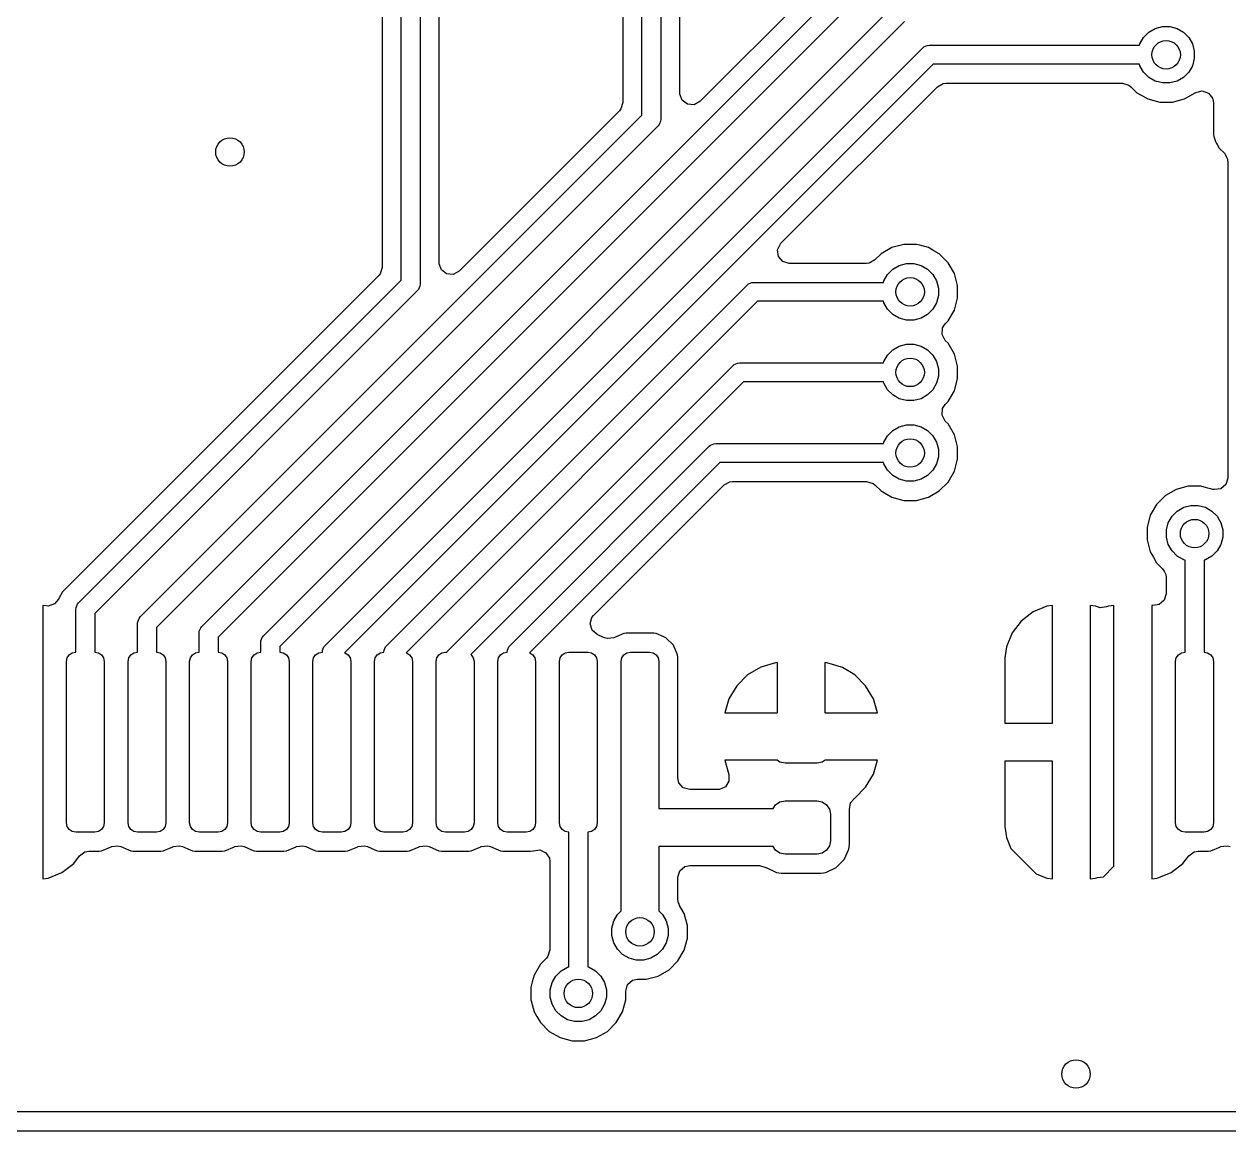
# Model space of a CAD drawing. Header units: inches. Extents: x 2.9 to 6.6, y -4.54 to -2.01.
# Drawn here: x 4.414 to 4.914, y -3.496 to -3.036 of the extents above; entities that cross this region are included whole.
import ezdxf

# ---------------------------------------------------------------- set-up
doc = ezdxf.new("R2010")
doc.units = ezdxf.units.IN
doc.header["$MEASUREMENT"] = 0
doc.layers.add('BLACK', color=7, linetype='CONTINUOUS')

msp = doc.modelspace()

# ---------------------------------------------------------------- linework, layer by layer
at = {"layer": 'BLACK', "linetype": 'CONTINUOUS'}
for p, q in [((4.57008, -3.14286), (4.57008, -2.99659)), ((4.57795, -2.99659), (4.57795, -3.14449)), ((4.67008, -3.07435), (4.67008, -2.99659)), ((4.67795, -2.99659), (4.67795, -3.07598)), ((4.48737, -3.28659), (4.77008, -3.00388)), ((4.56219, -3.00631), (4.56219, -3.13757)), ((4.58585, -3.13564), (4.58585, -3.00631)), ((4.66219, -3.00631), (4.66219, -3.06906)), ((4.68585, -3.06516), (4.68585, -3.00631)), ((4.7768, -3.0083), (4.49409, -3.291)), ((4.75559, -3.00721), (4.69418, -3.06862)), ((4.51296, -3.29052), (4.77478, -3.02871)), ((4.77919, -3.03543), (4.51969, -3.29494)), ((4.87842, -3.04202), (4.88061, -3.03984)), ((4.88061, -3.03984), (4.88328, -3.0383)), ((4.88328, -3.0383), (4.88625, -3.0375)), ((4.88625, -3.0375), (4.88934, -3.0375)), ((4.88934, -3.0375), (4.89232, -3.0383)), ((4.89232, -3.0383), (4.89499, -3.03984)), ((4.89499, -3.03984), (4.89717, -3.04202)), ((4.53855, -3.29446), (4.78659, -3.04643)), ((4.78659, -3.04643), (4.78718, -3.04594)), ((4.78718, -3.04594), (4.7886, -3.04535)), ((4.7886, -3.04535), (4.78937, -3.04528)), ((4.78937, -3.04528), (4.87673, -3.04528)), ((4.87673, -3.04528), (4.87688, -3.04469)), ((4.87688, -3.04469), (4.87842, -3.04202)), ((4.89717, -3.04202), (4.89871, -3.04469)), ((4.89871, -3.04469), (4.89951, -3.04767)), ((4.89951, -3.05075), (4.89871, -3.05373)), ((4.89951, -3.04767), (4.89951, -3.05075)), ((4.791, -3.05315), (4.54664, -3.29751)), ((4.87673, -3.05315), (4.791, -3.05315)), ((4.87688, -3.05373), (4.87673, -3.05315)), ((4.87842, -3.0564), (4.87688, -3.05373)), ((4.88061, -3.05858), (4.87842, -3.0564)), ((4.89717, -3.0564), (4.89499, -3.05858)), ((4.89871, -3.05373), (4.89717, -3.0564)), ((4.79284, -3.06247), (4.79525, -3.06115)), ((4.79525, -3.06115), (4.79629, -3.06104)), ((4.79629, -3.06104), (4.86974, -3.06104)), ((4.86974, -3.06104), (4.87238, -3.06182)), ((4.87238, -3.06182), (4.87319, -3.06247)), ((4.88328, -3.06012), (4.88061, -3.05858)), ((4.88625, -3.06092), (4.88328, -3.06012)), ((4.88934, -3.06092), (4.88625, -3.06092)), ((4.89232, -3.06012), (4.88934, -3.06092)), ((4.89499, -3.05858), (4.89232, -3.06012)), ((4.68586, -3.06551), (4.68585, -3.06516)), ((4.68682, -3.06809), (4.68586, -3.06551)), ((4.72784, -3.12747), (4.79284, -3.06247)), ((4.87319, -3.06247), (4.8757, -3.06498)), ((4.8757, -3.06498), (4.87945, -3.06715)), ((4.8954, -3.06757), (4.89989, -3.06498)), ((4.89989, -3.06498), (4.90014, -3.06484)), ((4.89989, -3.06498), (4.89989, -3.06498)), ((4.90014, -3.06484), (4.90281, -3.06419)), ((4.90281, -3.06419), (4.90541, -3.06509)), ((4.90541, -3.06509), (4.90711, -3.06725)), ((4.66141, -3.0717), (4.66076, -3.07251)), ((4.66219, -3.06906), (4.66141, -3.0717)), ((4.68902, -3.06974), (4.68682, -3.06809)), ((4.69177, -3.06993), (4.68902, -3.06974)), ((4.69418, -3.06862), (4.69177, -3.06993)), ((4.87945, -3.06715), (4.87966, -3.06727)), ((4.87966, -3.06727), (4.88019, -3.06757)), ((4.88019, -3.06757), (4.8852, -3.06892)), ((4.8852, -3.06892), (4.8852, -3.06892)), ((4.8852, -3.06892), (4.89039, -3.06892)), ((4.89039, -3.06892), (4.8954, -3.06757)), ((4.89039, -3.06892), (4.89039, -3.06892)), ((4.90711, -3.06725), (4.90746, -3.06907)), ((4.90746, -3.06907), (4.90746, -3.08227)), ((4.46178, -3.28265), (4.67008, -3.07435)), ((4.66076, -3.07251), (4.59418, -3.13909)), ((4.67788, -3.07675), (4.67739, -3.07792)), ((4.67795, -3.07598), (4.67788, -3.07675)), ((4.6768, -3.07877), (4.4685, -3.28706)), ((4.67729, -3.07817), (4.6768, -3.07877)), ((4.67739, -3.07792), (4.67729, -3.07817)), ((4.90746, -3.08227), (4.90768, -3.08309)), ((4.90768, -3.08309), (4.90827, -3.08528)), ((4.90827, -3.08528), (4.90827, -3.08528)), ((4.90827, -3.08528), (4.90874, -3.0861)), ((4.90874, -3.0861), (4.90874, -3.0861)), ((4.90874, -3.0861), (4.90894, -3.08643)), ((4.90894, -3.08643), (4.90982, -3.08797)), ((4.90982, -3.08797), (4.91212, -3.09027)), ((4.91212, -3.09027), (4.91228, -3.09046)), ((4.91228, -3.09046), (4.91271, -3.09151)), ((4.91271, -3.09151), (4.91325, -3.0925)), ((4.91325, -3.0925), (4.9133, -3.09291)), ((4.9133, -3.09291), (4.91334, -3.093)), ((4.91334, -3.093), (4.91332, -3.0931)), ((4.91332, -3.0931), (4.91337, -3.09354)), ((4.91337, -3.09354), (4.91337, -3.22496)), ((4.72646, -3.13023), (4.7276, -3.12773)), ((4.72685, -3.13295), (4.72646, -3.13023)), ((4.7276, -3.12773), (4.72784, -3.12747)), ((4.7694, -3.13187), (4.76689, -3.13438)), ((4.77389, -3.12928), (4.7694, -3.13187)), ((4.7694, -3.13187), (4.7694, -3.13187)), ((4.7789, -3.12793), (4.77389, -3.12928)), ((4.78409, -3.12793), (4.7789, -3.12793)), ((4.78554, -3.12832), (4.78409, -3.12793)), ((4.7891, -3.12928), (4.78554, -3.12832)), ((4.79135, -3.13057), (4.7891, -3.12928)), ((4.7936, -3.13187), (4.79135, -3.13057)), ((4.79726, -3.13554), (4.7936, -3.13187)), ((4.58586, -3.13598), (4.58585, -3.13564)), ((4.58682, -3.13856), (4.58586, -3.13598)), ((4.72865, -3.13503), (4.72685, -3.13295)), ((4.73129, -3.13581), (4.72865, -3.13503)), ((4.76344, -3.13581), (4.73129, -3.13581)), ((4.76448, -3.1357), (4.76344, -3.13581)), ((4.76689, -3.13438), (4.76448, -3.1357)), ((4.77431, -3.13827), (4.77698, -3.13673)), ((4.77698, -3.13673), (4.77995, -3.13593)), ((4.77995, -3.13593), (4.78304, -3.13593)), ((4.78304, -3.13593), (4.78602, -3.13673)), ((4.78602, -3.13673), (4.78869, -3.13827)), ((4.79986, -3.14003), (4.79726, -3.13554)), ((4.56076, -3.14102), (4.42951, -3.27226)), ((4.56141, -3.1402), (4.56076, -3.14102)), ((4.56219, -3.13757), (4.56141, -3.1402)), ((4.58902, -3.14021), (4.58682, -3.13856)), ((4.59177, -3.14041), (4.58902, -3.14021)), ((4.59418, -3.13909), (4.59177, -3.14041)), ((4.77058, -3.14312), (4.77213, -3.14045)), ((4.77213, -3.14045), (4.77431, -3.13827)), ((4.78869, -3.13827), (4.79087, -3.14045)), ((4.79087, -3.14045), (4.79241, -3.14312)), ((4.8012, -3.14504), (4.79986, -3.14003)), ((4.43619, -3.27674), (4.57008, -3.14286)), ((4.56415, -3.29446), (4.71375, -3.14485)), ((4.57729, -3.14668), (4.5768, -3.14727)), ((4.57788, -3.14526), (4.57729, -3.14668)), ((4.57795, -3.14449), (4.57788, -3.14526)), ((4.71375, -3.14485), (4.71435, -3.14436)), ((4.71435, -3.14436), (4.71577, -3.14378)), ((4.71577, -3.14378), (4.71654, -3.1437)), ((4.71654, -3.1437), (4.77043, -3.1437)), ((4.77043, -3.1437), (4.77058, -3.14312)), ((4.79241, -3.14312), (4.79321, -3.1461)), ((4.79321, -3.1461), (4.79321, -3.14918)), ((4.8012, -3.15023), (4.8012, -3.14504)), ((4.5768, -3.14727), (4.44291, -3.28116)), ((4.71817, -3.15157), (4.57223, -3.29751)), ((4.77043, -3.15157), (4.71817, -3.15157)), ((4.77058, -3.15216), (4.77043, -3.15157)), ((4.79321, -3.14918), (4.79241, -3.15216)), ((4.79986, -3.15524), (4.8012, -3.15023)), ((4.77213, -3.15483), (4.77058, -3.15216)), ((4.77431, -3.15701), (4.77213, -3.15483)), ((4.77698, -3.15855), (4.77431, -3.15701)), ((4.78869, -3.15701), (4.78602, -3.15855)), ((4.79087, -3.15483), (4.78869, -3.15701)), ((4.79241, -3.15216), (4.79087, -3.15483)), ((4.79726, -3.15974), (4.79986, -3.15524)), ((4.77995, -3.15935), (4.77698, -3.15855)), ((4.78304, -3.15935), (4.77995, -3.15935)), ((4.78602, -3.15855), (4.78304, -3.15935)), ((4.79496, -3.16266), (4.79608, -3.16092)), ((4.79608, -3.16092), (4.79649, -3.16051)), ((4.79649, -3.16051), (4.79726, -3.15974)), ((4.79476, -3.16541), (4.79496, -3.16266)), ((4.79608, -3.16782), (4.79476, -3.16541)), ((4.77213, -3.17391), (4.77431, -3.17173)), ((4.77431, -3.17173), (4.77698, -3.17019)), ((4.77698, -3.17019), (4.77995, -3.16939)), ((4.77995, -3.16939), (4.78304, -3.16939)), ((4.78304, -3.16939), (4.78602, -3.17019)), ((4.78602, -3.17019), (4.78869, -3.17173)), ((4.78869, -3.17173), (4.79087, -3.17391)), ((4.79726, -3.169), (4.79608, -3.16782)), ((4.79986, -3.1735), (4.79726, -3.169)), ((4.77043, -3.17717), (4.77058, -3.17658)), ((4.77058, -3.17658), (4.77213, -3.17391)), ((4.79087, -3.17391), (4.79241, -3.17658)), ((4.79241, -3.17658), (4.79321, -3.17956)), ((4.8012, -3.17851), (4.79986, -3.1735)), ((4.58974, -3.29643), (4.70785, -3.17832)), ((4.70785, -3.17832), (4.70844, -3.17783)), ((4.70844, -3.17783), (4.70986, -3.17724)), ((4.70986, -3.17724), (4.71063, -3.17717)), ((4.71063, -3.17717), (4.77043, -3.17717)), ((4.79321, -3.17956), (4.79321, -3.18264)), ((4.8012, -3.1837), (4.8012, -3.17851)), ((4.71226, -3.18504), (4.59904, -3.29826)), ((4.77043, -3.18504), (4.71226, -3.18504)), ((4.77058, -3.18562), (4.77043, -3.18504)), ((4.77213, -3.18829), (4.77058, -3.18562)), ((4.79241, -3.18562), (4.79087, -3.18829)), ((4.79321, -3.18264), (4.79241, -3.18562)), ((4.79986, -3.18871), (4.8012, -3.1837)), ((4.77431, -3.19047), (4.77213, -3.18829)), ((4.77698, -3.19201), (4.77431, -3.19047)), ((4.77995, -3.19281), (4.77698, -3.19201)), ((4.78602, -3.19201), (4.78304, -3.19281)), ((4.78869, -3.19047), (4.78602, -3.19201)), ((4.79087, -3.18829), (4.78869, -3.19047)), ((4.79726, -3.1932), (4.79986, -3.18871)), ((4.78304, -3.19281), (4.77995, -3.19281)), ((4.79476, -3.19887), (4.79496, -3.19613)), ((4.79496, -3.19613), (4.79608, -3.19438)), ((4.79608, -3.19438), (4.79619, -3.19427)), ((4.79619, -3.19427), (4.79726, -3.1932)), ((4.79608, -3.20129), (4.79476, -3.19887)), ((4.79726, -3.20247), (4.79608, -3.20129)), ((4.77213, -3.20738), (4.77431, -3.2052)), ((4.77431, -3.2052), (4.77698, -3.20365)), ((4.77698, -3.20365), (4.77995, -3.20286)), ((4.77995, -3.20286), (4.78304, -3.20286)), ((4.78304, -3.20286), (4.78602, -3.20365)), ((4.78602, -3.20365), (4.78869, -3.2052)), ((4.78869, -3.2052), (4.79087, -3.20738)), ((4.79986, -3.20696), (4.79726, -3.20247)), ((4.8012, -3.21197), (4.79986, -3.20696)), ((4.61533, -3.29446), (4.698, -3.21178)), ((4.698, -3.21178), (4.6986, -3.21129)), ((4.6986, -3.21129), (4.70002, -3.21071)), ((4.70002, -3.21071), (4.70079, -3.21063)), ((4.70079, -3.21063), (4.77043, -3.21063)), ((4.77043, -3.21063), (4.77058, -3.21005)), ((4.77058, -3.21005), (4.77213, -3.20738)), ((4.79087, -3.20738), (4.79241, -3.21005)), ((4.79241, -3.21005), (4.79321, -3.21303)), ((4.8012, -3.21716), (4.8012, -3.21197)), ((4.79321, -3.21611), (4.79241, -3.21909)), ((4.79321, -3.21303), (4.79321, -3.21611)), ((4.70242, -3.2185), (4.62341, -3.29751)), ((4.77043, -3.2185), (4.70242, -3.2185)), ((4.77058, -3.21909), (4.77043, -3.2185)), ((4.77213, -3.22176), (4.77058, -3.21909)), ((4.77431, -3.22394), (4.77213, -3.22176)), ((4.79087, -3.22176), (4.78869, -3.22394)), ((4.79241, -3.21909), (4.79087, -3.22176)), ((4.79986, -3.22217), (4.8012, -3.21716)), ((4.70426, -3.22783), (4.70667, -3.22651)), ((4.70667, -3.22651), (4.70771, -3.2264)), ((4.70771, -3.2264), (4.76344, -3.2264)), ((4.76344, -3.2264), (4.76608, -3.22717)), ((4.77698, -3.22548), (4.77431, -3.22394)), ((4.77995, -3.22628), (4.77698, -3.22548)), ((4.78304, -3.22628), (4.77995, -3.22628)), ((4.78602, -3.22548), (4.78304, -3.22628)), ((4.78869, -3.22394), (4.78602, -3.22548)), ((4.7936, -3.23033), (4.79726, -3.22667)), ((4.79726, -3.22667), (4.79986, -3.22217)), ((4.91337, -3.22496), (4.91259, -3.2276)), ((4.67454, -3.25755), (4.70426, -3.22783)), ((4.76608, -3.22717), (4.76689, -3.22783)), ((4.76689, -3.22783), (4.7694, -3.23033)), ((4.7694, -3.23033), (4.77389, -3.23293)), ((4.7891, -3.23293), (4.7936, -3.23033)), ((4.892, -3.22967), (4.88751, -3.23226)), ((4.89701, -3.22833), (4.892, -3.22967)), ((4.9022, -3.22833), (4.89701, -3.22833)), ((4.90357, -3.22869), (4.9022, -3.22833)), ((4.90722, -3.22967), (4.90357, -3.22869)), ((4.90779, -3.22979), (4.90722, -3.22967)), ((4.91051, -3.2294), (4.90779, -3.22979)), ((4.91259, -3.2276), (4.91051, -3.2294)), ((4.77389, -3.23293), (4.7789, -3.23427)), ((4.7789, -3.23427), (4.7789, -3.23427)), ((4.7789, -3.23427), (4.78409, -3.23427)), ((4.78409, -3.23427), (4.7891, -3.23293)), ((4.78409, -3.23427), (4.78409, -3.23427)), ((4.88384, -3.23593), (4.88124, -3.24043)), ((4.88751, -3.23226), (4.88384, -3.23593)), ((4.88384, -3.23593), (4.88384, -3.23593)), ((4.88751, -3.23226), (4.88751, -3.23226)), ((4.89242, -3.23866), (4.89509, -3.23712)), ((4.89509, -3.23712), (4.89806, -3.23632)), ((4.89806, -3.23632), (4.90115, -3.23632)), ((4.90115, -3.23632), (4.90413, -3.23712)), ((4.90413, -3.23712), (4.9068, -3.23866)), ((4.88124, -3.24043), (4.8799, -3.24544)), ((4.88869, -3.24351), (4.89024, -3.24084)), ((4.89024, -3.24084), (4.89242, -3.23866)), ((4.9068, -3.23866), (4.90898, -3.24084)), ((4.90898, -3.24084), (4.91052, -3.24351)), ((4.8799, -3.24544), (4.8799, -3.25063)), ((4.8879, -3.24649), (4.88869, -3.24351)), ((4.8879, -3.24957), (4.8879, -3.24649)), ((4.91052, -3.24351), (4.91132, -3.24649)), ((4.91132, -3.24649), (4.91132, -3.24957)), ((4.8799, -3.25063), (4.88034, -3.25224)), ((4.88869, -3.25255), (4.8879, -3.24957)), ((4.91132, -3.24957), (4.91052, -3.25255)), ((4.88034, -3.25224), (4.88124, -3.25564)), ((4.88124, -3.25564), (4.88254, -3.25788)), ((4.89024, -3.25522), (4.88869, -3.25255)), ((4.89242, -3.2574), (4.89024, -3.25522)), ((4.90898, -3.25522), (4.9068, -3.2574)), ((4.91052, -3.25255), (4.90898, -3.25522)), ((4.65004, -3.28204), (4.67454, -3.25755)), ((4.88254, -3.25788), (4.88384, -3.26013)), ((4.88384, -3.26013), (4.88384, -3.26013)), ((4.88384, -3.26013), (4.88635, -3.26264)), ((4.89509, -3.25894), (4.89242, -3.2574)), ((4.89567, -3.2591), (4.89509, -3.25894)), ((4.89567, -3.29724), (4.89567, -3.2591)), ((4.90413, -3.25894), (4.90354, -3.2591)), ((4.90354, -3.2591), (4.90354, -3.29724)), ((4.9068, -3.2574), (4.90413, -3.25894)), ((4.88635, -3.26264), (4.88692, -3.2637)), ((4.88692, -3.2637), (4.88758, -3.26471)), ((4.88758, -3.26471), (4.88761, -3.26496)), ((4.88761, -3.26496), (4.88766, -3.26505)), ((4.88766, -3.26505), (4.88778, -3.26609)), ((4.88778, -3.26609), (4.88778, -3.27308)), ((4.42779, -3.27523), (4.42617, -3.27724)), ((4.42782, -3.2752), (4.42779, -3.27524)), ((4.42779, -3.27524), (4.42779, -3.27523)), ((4.4279, -3.2751), (4.42782, -3.2752)), ((4.42795, -3.27496), (4.4279, -3.2751)), ((4.42951, -3.27226), (4.42795, -3.27496)), ((4.42951, -3.27226), (4.42951, -3.27226)), ((4.4357, -3.27734), (4.43619, -3.27674)), ((4.887, -3.27572), (4.88492, -3.27752)), ((4.88778, -3.27308), (4.887, -3.27572)), ((4.42275, -3.27807), (4.42126, -3.27787)), ((4.42126, -3.27787), (4.42126, -3.39142)), ((4.42356, -3.27811), (4.42275, -3.27807)), ((4.42617, -3.27724), (4.42356, -3.27811)), ((4.43504, -3.27953), (4.43511, -3.27876)), ((4.43504, -3.29724), (4.43504, -3.27953)), ((4.43511, -3.27876), (4.4357, -3.27734)), ((4.44291, -3.28116), (4.44291, -3.29724)), ((4.64935, -3.28291), (4.65004, -3.28204)), ((4.83258, -3.28055), (4.82764, -3.28433)), ((4.83832, -3.27817), (4.83258, -3.28055)), ((4.84055, -3.27787), (4.83832, -3.27817)), ((4.84055, -3.32677), (4.84055, -3.27787)), ((4.85853, -3.27817), (4.8563, -3.27787)), ((4.8563, -3.27787), (4.8563, -3.39142)), ((4.85935, -3.27851), (4.85853, -3.27817)), ((4.86035, -3.2788), (4.85935, -3.27851)), ((4.86309, -3.27851), (4.86035, -3.2788)), ((4.86391, -3.27817), (4.86309, -3.27851)), ((4.86614, -3.27787), (4.86391, -3.27817)), ((4.86614, -3.38616), (4.86614, -3.27787)), ((4.88226, -3.27792), (4.88189, -3.27787)), ((4.88189, -3.27787), (4.88189, -3.39142)), ((4.88492, -3.27752), (4.88226, -3.27792)), ((4.46063, -3.28543), (4.46071, -3.28466)), ((4.46063, -3.29724), (4.46063, -3.28543)), ((4.46071, -3.28466), (4.46129, -3.28325)), ((4.46129, -3.28325), (4.46178, -3.28265)), ((4.4685, -3.28706), (4.4685, -3.29724)), ((4.48688, -3.28718), (4.48737, -3.28659)), ((4.64861, -3.28556), (4.64935, -3.28291)), ((4.64942, -3.28819), (4.64861, -3.28556)), ((4.82764, -3.28433), (4.82385, -3.28927)), ((4.48622, -3.28937), (4.4863, -3.2886)), ((4.48622, -3.29724), (4.48622, -3.28937)), ((4.4863, -3.2886), (4.48688, -3.28718)), ((4.49409, -3.291), (4.49409, -3.29724)), ((4.51189, -3.29254), (4.51247, -3.29112)), ((4.51247, -3.29112), (4.51296, -3.29052)), ((4.65152, -3.28996), (4.64942, -3.28819)), ((4.65236, -3.29033), (4.65152, -3.28996)), ((4.65452, -3.29129), (4.65236, -3.29033)), ((4.65574, -3.29165), (4.65452, -3.29129)), ((4.65578, -3.29164), (4.65574, -3.29165)), ((4.65586, -3.29166), (4.65578, -3.29164)), ((4.65716, -3.29146), (4.65586, -3.29166)), ((4.65847, -3.29129), (4.65716, -3.29146)), ((4.6626, -3.28947), (4.65847, -3.29129)), ((4.66359, -3.28935), (4.6626, -3.28947)), ((4.67499, -3.28935), (4.66359, -3.28935)), ((4.66359, -3.28935), (4.66359, -3.28935)), ((4.67598, -3.28947), (4.67499, -3.28935)), ((4.67915, -3.29086), (4.67598, -3.28947)), ((4.68003, -3.29125), (4.67915, -3.29086)), ((4.68316, -3.29438), (4.68003, -3.29125)), ((4.82385, -3.28927), (4.82147, -3.29501)), ((4.51181, -3.29331), (4.51189, -3.29254)), ((4.51181, -3.29724), (4.51181, -3.29331)), ((4.51969, -3.29494), (4.51969, -3.29724)), ((4.5374, -3.29724), (4.53748, -3.29648)), ((4.53748, -3.29648), (4.53807, -3.29506)), ((4.53807, -3.29506), (4.53855, -3.29446)), ((4.56299, -3.29724), (4.56307, -3.29648)), ((4.56307, -3.29648), (4.56366, -3.29506)), ((4.56366, -3.29506), (4.56415, -3.29446)), ((4.58916, -3.29724), (4.58925, -3.29703)), ((4.58925, -3.29703), (4.58974, -3.29643)), ((4.61417, -3.29724), (4.61425, -3.29648)), ((4.61425, -3.29648), (4.61484, -3.29506)), ((4.61484, -3.29506), (4.61533, -3.29446)), ((4.68494, -3.29843), (4.68316, -3.29438)), ((4.82147, -3.29501), (4.82087, -3.29963)), ((4.82147, -3.29501), (4.82147, -3.29501)), ((4.4311, -3.30118), (4.4314, -3.29967)), ((4.4311, -3.36811), (4.4311, -3.30118)), ((4.4314, -3.29967), (4.43226, -3.2984)), ((4.43226, -3.2984), (4.43353, -3.29754)), ((4.43353, -3.29754), (4.43504, -3.29724)), ((4.44291, -3.29724), (4.44442, -3.29754)), ((4.44442, -3.29754), (4.4457, -3.2984)), ((4.4457, -3.2984), (4.44655, -3.29967)), ((4.44655, -3.29967), (4.44685, -3.30118)), ((4.44685, -3.30118), (4.44685, -3.36811)), ((4.45669, -3.30118), (4.45699, -3.29967)), ((4.45669, -3.36811), (4.45669, -3.30118)), ((4.45699, -3.29967), (4.45785, -3.2984)), ((4.45785, -3.2984), (4.45912, -3.29754)), ((4.45912, -3.29754), (4.46063, -3.29724)), ((4.4685, -3.29724), (4.47001, -3.29754)), ((4.47001, -3.29754), (4.47129, -3.2984)), ((4.47129, -3.2984), (4.47214, -3.29967)), ((4.47214, -3.29967), (4.47244, -3.30118)), ((4.47244, -3.30118), (4.47244, -3.36811)), ((4.48228, -3.30118), (4.48258, -3.29967)), ((4.48228, -3.36811), (4.48228, -3.30118)), ((4.48258, -3.29967), (4.48344, -3.2984)), ((4.48344, -3.2984), (4.48471, -3.29754)), ((4.48471, -3.29754), (4.48622, -3.29724)), ((4.49409, -3.29724), (4.4956, -3.29754)), ((4.4956, -3.29754), (4.49688, -3.2984)), ((4.49688, -3.2984), (4.49773, -3.29967)), ((4.49773, -3.29967), (4.49803, -3.30118)), ((4.49803, -3.30118), (4.49803, -3.36811)), ((4.50787, -3.30118), (4.50817, -3.29967)), ((4.50787, -3.36811), (4.50787, -3.30118)), ((4.50817, -3.29967), (4.50903, -3.2984)), ((4.50903, -3.2984), (4.5103, -3.29754)), ((4.5103, -3.29754), (4.51181, -3.29724)), ((4.51969, -3.29724), (4.52119, -3.29754)), ((4.52119, -3.29754), (4.52247, -3.2984)), ((4.52247, -3.2984), (4.52332, -3.29967)), ((4.52332, -3.29967), (4.52362, -3.30118)), ((4.52362, -3.30118), (4.52362, -3.36811)), ((4.53346, -3.30118), (4.53376, -3.29967)), ((4.53346, -3.36811), (4.53346, -3.30118)), ((4.53376, -3.29967), (4.53462, -3.2984)), ((4.53462, -3.2984), (4.53589, -3.29754)), ((4.53589, -3.29754), (4.5374, -3.29724)), ((4.54664, -3.29751), (4.54678, -3.29754)), ((4.54678, -3.29754), (4.54806, -3.2984)), ((4.54806, -3.2984), (4.54891, -3.29967)), ((4.54891, -3.29967), (4.54921, -3.30118)), ((4.54921, -3.30118), (4.54921, -3.36811)), ((4.55906, -3.30118), (4.55935, -3.29967)), ((4.55906, -3.36811), (4.55906, -3.30118)), ((4.55935, -3.29967), (4.56021, -3.2984)), ((4.56021, -3.2984), (4.56149, -3.29754)), ((4.56149, -3.29754), (4.56299, -3.29724)), ((4.57223, -3.29751), (4.57237, -3.29754)), ((4.57237, -3.29754), (4.57365, -3.2984)), ((4.57365, -3.2984), (4.5745, -3.29967)), ((4.5745, -3.29967), (4.5748, -3.30118)), ((4.5748, -3.30118), (4.5748, -3.36811)), ((4.58465, -3.30118), (4.58495, -3.29967)), ((4.58465, -3.36811), (4.58465, -3.30118)), ((4.58495, -3.29967), (4.5858, -3.2984)), ((4.5858, -3.2984), (4.58708, -3.29754)), ((4.58708, -3.29754), (4.58858, -3.29724)), ((4.58858, -3.29724), (4.58916, -3.29724)), ((4.59904, -3.29826), (4.59924, -3.2984)), ((4.59924, -3.2984), (4.60009, -3.29967)), ((4.60009, -3.29967), (4.60039, -3.30118)), ((4.60039, -3.30118), (4.60039, -3.36811)), ((4.61024, -3.30118), (4.61054, -3.29967)), ((4.61024, -3.36811), (4.61024, -3.30118)), ((4.61054, -3.29967), (4.61139, -3.2984)), ((4.61139, -3.2984), (4.61267, -3.29754)), ((4.61267, -3.29754), (4.61417, -3.29724)), ((4.62341, -3.29751), (4.62355, -3.29754)), ((4.62355, -3.29754), (4.62483, -3.2984)), ((4.62483, -3.2984), (4.62568, -3.29967)), ((4.62568, -3.29967), (4.62598, -3.30118)), ((4.62598, -3.30118), (4.62598, -3.36811)), ((4.63583, -3.30118), (4.63613, -3.29967)), ((4.63583, -3.36811), (4.63583, -3.30118)), ((4.63613, -3.29967), (4.63698, -3.2984)), ((4.63698, -3.2984), (4.63826, -3.29754)), ((4.63826, -3.29754), (4.63976, -3.29724)), ((4.63976, -3.29724), (4.64764, -3.29724)), ((4.64764, -3.29724), (4.64914, -3.29754)), ((4.64914, -3.29754), (4.65042, -3.2984)), ((4.65042, -3.2984), (4.65128, -3.29967)), ((4.65128, -3.29967), (4.65157, -3.30118)), ((4.65157, -3.30118), (4.65157, -3.36811)), ((4.66142, -3.30118), (4.66172, -3.29967)), ((4.66142, -3.33465), (4.66142, -3.30118)), ((4.66172, -3.29967), (4.66257, -3.2984)), ((4.66257, -3.2984), (4.66385, -3.29754)), ((4.66385, -3.29754), (4.66535, -3.29724)), ((4.66535, -3.29724), (4.67323, -3.29724)), ((4.67323, -3.29724), (4.67473, -3.29754)), ((4.67473, -3.29754), (4.67601, -3.2984)), ((4.67601, -3.2984), (4.67687, -3.29967)), ((4.67687, -3.29967), (4.67717, -3.30118)), ((4.67717, -3.30118), (4.67717, -3.33465)), ((4.68506, -3.29941), (4.68494, -3.29843)), ((4.68494, -3.29843), (4.68494, -3.29843)), ((4.68494, -3.29843), (4.68494, -3.29843)), ((4.68506, -3.29942), (4.68506, -3.29941)), ((4.68506, -3.29941), (4.68506, -3.29941)), ((4.68506, -3.29963), (4.68506, -3.29942)), ((4.68506, -3.32244), (4.68506, -3.29963)), ((4.72555, -3.30169), (4.71944, -3.30346)), ((4.72638, -3.30162), (4.72555, -3.30169)), ((4.72555, -3.30169), (4.72555, -3.30169)), ((4.72638, -3.32237), (4.72638, -3.30162)), ((4.72638, -3.30162), (4.72638, -3.30162)), ((4.74689, -3.30169), (4.74606, -3.30162)), ((4.74606, -3.30162), (4.74606, -3.32237)), ((4.753, -3.30346), (4.74689, -3.30169)), ((4.74689, -3.30169), (4.74689, -3.30169)), ((4.82087, -3.29963), (4.82087, -3.32677)), ((4.89173, -3.30118), (4.89203, -3.29967)), ((4.89173, -3.36811), (4.89173, -3.30118)), ((4.89203, -3.29967), (4.89289, -3.2984)), ((4.89289, -3.2984), (4.89416, -3.29754)), ((4.89416, -3.29754), (4.89567, -3.29724)), ((4.90354, -3.29724), (4.90505, -3.29754)), ((4.90505, -3.29754), (4.90633, -3.2984)), ((4.90633, -3.2984), (4.90718, -3.29967)), ((4.90718, -3.29967), (4.90748, -3.30118)), ((4.90748, -3.30118), (4.90748, -3.36811)), ((4.71396, -3.3067), (4.70946, -3.31121)), ((4.71944, -3.30346), (4.71396, -3.3067)), ((4.71396, -3.3067), (4.71396, -3.3067)), ((4.71944, -3.30346), (4.71944, -3.30346)), ((4.75336, -3.30368), (4.753, -3.30346)), ((4.753, -3.30346), (4.753, -3.30346)), ((4.75848, -3.3067), (4.75336, -3.30368)), ((4.76298, -3.31121), (4.75848, -3.3067)), ((4.75848, -3.3067), (4.75848, -3.3067)), ((4.70946, -3.31121), (4.70622, -3.31669)), ((4.70946, -3.31121), (4.70946, -3.31121)), ((4.76622, -3.31669), (4.76298, -3.31121)), ((4.76298, -3.31121), (4.76298, -3.31121)), ((4.70622, -3.31669), (4.70455, -3.32244)), ((4.76789, -3.32244), (4.76622, -3.31669)), ((4.68506, -3.332), (4.68506, -3.32244)), ((4.70455, -3.32244), (4.72628, -3.32244)), ((4.72628, -3.32244), (4.72638, -3.32237)), ((4.74606, -3.32237), (4.74616, -3.32244)), ((4.74616, -3.32244), (4.76789, -3.32244)), ((4.82087, -3.32677), (4.84055, -3.32677)), ((4.68506, -3.34943), (4.68506, -3.332)), ((4.68506, -3.332), (4.68506, -3.332)), ((4.66142, -3.37402), (4.66142, -3.33465)), ((4.67717, -3.33465), (4.67717, -3.3622)), ((4.72628, -3.34213), (4.70455, -3.34213)), ((4.70455, -3.34213), (4.70627, -3.34807)), ((4.72742, -3.34289), (4.72628, -3.34213)), ((4.74616, -3.34213), (4.74502, -3.34289)), ((4.76789, -3.34213), (4.74616, -3.34213)), ((4.76622, -3.34788), (4.76789, -3.34213)), ((4.72953, -3.34331), (4.72742, -3.34289)), ((4.74291, -3.34331), (4.72953, -3.34331)), ((4.74502, -3.34289), (4.74291, -3.34331)), ((4.84055, -3.34252), (4.82087, -3.34252)), ((4.82087, -3.34252), (4.82087, -3.36966)), ((4.84055, -3.39142), (4.84055, -3.34252)), ((4.6855, -3.35146), (4.68506, -3.34943)), ((4.6873, -3.35354), (4.6855, -3.35146)), ((4.70627, -3.35082), (4.70477, -3.35313)), ((4.70627, -3.34807), (4.70627, -3.35082)), ((4.76298, -3.35336), (4.76622, -3.34788)), ((4.68994, -3.35431), (4.6873, -3.35354)), ((4.70159, -3.35431), (4.68994, -3.35431)), ((4.70227, -3.35426), (4.70159, -3.35431)), ((4.70477, -3.35313), (4.70227, -3.35426)), ((4.75848, -3.35786), (4.76298, -3.35336)), ((4.76298, -3.35336), (4.76298, -3.35336)), ((4.67717, -3.3622), (4.7246, -3.3622)), ((4.7246, -3.3622), (4.72563, -3.36067)), ((4.72563, -3.36067), (4.72742, -3.35947)), ((4.72742, -3.35947), (4.72953, -3.35906)), ((4.72953, -3.35906), (4.74291, -3.35906)), ((4.74291, -3.35906), (4.74502, -3.35947)), ((4.74502, -3.35947), (4.74681, -3.36067)), ((4.74681, -3.36067), (4.74801, -3.36246)), ((4.75627, -3.36262), (4.75669, -3.3599)), ((4.75669, -3.3599), (4.75828, -3.35811)), ((4.75824, -3.35805), (4.75848, -3.35786)), ((4.75828, -3.35811), (4.75824, -3.35805)), ((4.74801, -3.36246), (4.74843, -3.36457)), ((4.74843, -3.36457), (4.74843, -3.37559)), ((4.75632, -3.363), (4.75627, -3.36262)), ((4.75632, -3.36966), (4.75632, -3.363)), ((4.4314, -3.36962), (4.4311, -3.36811)), ((4.43226, -3.37089), (4.4314, -3.36962)), ((4.43353, -3.37175), (4.43226, -3.37089)), ((4.43504, -3.37205), (4.43353, -3.37175)), ((4.44291, -3.37205), (4.43504, -3.37205)), ((4.44442, -3.37175), (4.44291, -3.37205)), ((4.4457, -3.37089), (4.44442, -3.37175)), ((4.44655, -3.36962), (4.4457, -3.37089)), ((4.44685, -3.36811), (4.44655, -3.36962)), ((4.45699, -3.36962), (4.45669, -3.36811)), ((4.45785, -3.37089), (4.45699, -3.36962)), ((4.45912, -3.37175), (4.45785, -3.37089)), ((4.46063, -3.37205), (4.45912, -3.37175)), ((4.4685, -3.37205), (4.46063, -3.37205)), ((4.47001, -3.37175), (4.4685, -3.37205)), ((4.47129, -3.37089), (4.47001, -3.37175)), ((4.47214, -3.36962), (4.47129, -3.37089)), ((4.47244, -3.36811), (4.47214, -3.36962)), ((4.48258, -3.36962), (4.48228, -3.36811)), ((4.48344, -3.37089), (4.48258, -3.36962)), ((4.48471, -3.37175), (4.48344, -3.37089)), ((4.48622, -3.37205), (4.48471, -3.37175)), ((4.49409, -3.37205), (4.48622, -3.37205)), ((4.4956, -3.37175), (4.49409, -3.37205)), ((4.49688, -3.37089), (4.4956, -3.37175)), ((4.49773, -3.36962), (4.49688, -3.37089)), ((4.49803, -3.36811), (4.49773, -3.36962)), ((4.50817, -3.36962), (4.50787, -3.36811)), ((4.50903, -3.37089), (4.50817, -3.36962)), ((4.5103, -3.37175), (4.50903, -3.37089)), ((4.51181, -3.37205), (4.5103, -3.37175)), ((4.51969, -3.37205), (4.51181, -3.37205)), ((4.52119, -3.37175), (4.51969, -3.37205)), ((4.52247, -3.37089), (4.52119, -3.37175)), ((4.52332, -3.36962), (4.52247, -3.37089)), ((4.52362, -3.36811), (4.52332, -3.36962)), ((4.53376, -3.36962), (4.53346, -3.36811)), ((4.53462, -3.37089), (4.53376, -3.36962)), ((4.53589, -3.37175), (4.53462, -3.37089)), ((4.5374, -3.37205), (4.53589, -3.37175)), ((4.54528, -3.37205), (4.5374, -3.37205)), ((4.54678, -3.37175), (4.54528, -3.37205)), ((4.54806, -3.37089), (4.54678, -3.37175)), ((4.54891, -3.36962), (4.54806, -3.37089)), ((4.54921, -3.36811), (4.54891, -3.36962)), ((4.55935, -3.36962), (4.55906, -3.36811)), ((4.56021, -3.37089), (4.55935, -3.36962)), ((4.56149, -3.37175), (4.56021, -3.37089)), ((4.56299, -3.37205), (4.56149, -3.37175)), ((4.57087, -3.37205), (4.56299, -3.37205)), ((4.57237, -3.37175), (4.57087, -3.37205)), ((4.57365, -3.37089), (4.57237, -3.37175)), ((4.5745, -3.36962), (4.57365, -3.37089)), ((4.5748, -3.36811), (4.5745, -3.36962)), ((4.58495, -3.36962), (4.58465, -3.36811)), ((4.5858, -3.37089), (4.58495, -3.36962)), ((4.58708, -3.37175), (4.5858, -3.37089)), ((4.58858, -3.37205), (4.58708, -3.37175)), ((4.59646, -3.37205), (4.58858, -3.37205)), ((4.59796, -3.37175), (4.59646, -3.37205)), ((4.59924, -3.37089), (4.59796, -3.37175)), ((4.60009, -3.36962), (4.59924, -3.37089)), ((4.60039, -3.36811), (4.60009, -3.36962)), ((4.61054, -3.36962), (4.61024, -3.36811)), ((4.61139, -3.37089), (4.61054, -3.36962)), ((4.61267, -3.37175), (4.61139, -3.37089)), ((4.61417, -3.37205), (4.61267, -3.37175)), ((4.62205, -3.37205), (4.61417, -3.37205)), ((4.62355, -3.37175), (4.62205, -3.37205)), ((4.62483, -3.37089), (4.62355, -3.37175)), ((4.62568, -3.36962), (4.62483, -3.37089)), ((4.62598, -3.36811), (4.62568, -3.36962)), ((4.63613, -3.36962), (4.63583, -3.36811)), ((4.63698, -3.37089), (4.63613, -3.36962)), ((4.63826, -3.37175), (4.63698, -3.37089)), ((4.63976, -3.37205), (4.63826, -3.37175)), ((4.63976, -3.42791), (4.63976, -3.37205)), ((4.64914, -3.37175), (4.64764, -3.37205)), ((4.64764, -3.37205), (4.64764, -3.42791)), ((4.65042, -3.37089), (4.64914, -3.37175)), ((4.65128, -3.36962), (4.65042, -3.37089)), ((4.65157, -3.36811), (4.65128, -3.36962)), ((4.75632, -3.37716), (4.75632, -3.36966)), ((4.82087, -3.36966), (4.82147, -3.37428)), ((4.89203, -3.36962), (4.89173, -3.36811)), ((4.89289, -3.37089), (4.89203, -3.36962)), ((4.89416, -3.37175), (4.89289, -3.37089)), ((4.89567, -3.37205), (4.89416, -3.37175)), ((4.90354, -3.37205), (4.89567, -3.37205)), ((4.90505, -3.37175), (4.90354, -3.37205)), ((4.90633, -3.37089), (4.90505, -3.37175)), ((4.90718, -3.36962), (4.90633, -3.37089)), ((4.90748, -3.36811), (4.90718, -3.36962)), ((4.66142, -3.4047), (4.66142, -3.37402)), ((4.74843, -3.37559), (4.74801, -3.3777)), ((4.75606, -3.37911), (4.75632, -3.37716)), ((4.82147, -3.37428), (4.82147, -3.37428)), ((4.82147, -3.37428), (4.82335, -3.37881)), ((4.43417, -3.38496), (4.43655, -3.38185)), ((4.43655, -3.38185), (4.43878, -3.38023)), ((4.43878, -3.38023), (4.44043, -3.37994)), ((4.44043, -3.37994), (4.44468, -3.37994)), ((4.44468, -3.37994), (4.44567, -3.37983)), ((4.44468, -3.37994), (4.44468, -3.37994)), ((4.44468, -3.37994), (4.44468, -3.37994)), ((4.44567, -3.37983), (4.44972, -3.37804)), ((4.44567, -3.37983), (4.44567, -3.37983)), ((4.44567, -3.37983), (4.44567, -3.37983)), ((4.44972, -3.37804), (4.4498, -3.378)), ((4.44972, -3.37804), (4.44972, -3.37804)), ((4.4498, -3.378), (4.45253, -3.37765)), ((4.45253, -3.37765), (4.45374, -3.378)), ((4.45374, -3.378), (4.45685, -3.37937)), ((4.45685, -3.37937), (4.45787, -3.37983)), ((4.45787, -3.37983), (4.45886, -3.37994)), ((4.45886, -3.37994), (4.47027, -3.37994)), ((4.47027, -3.37994), (4.47126, -3.37983)), ((4.47027, -3.37994), (4.47027, -3.37994)), ((4.47027, -3.37994), (4.47027, -3.37994)), ((4.47126, -3.37983), (4.47531, -3.37804)), ((4.47126, -3.37983), (4.47126, -3.37983)), ((4.47126, -3.37983), (4.47126, -3.37983)), ((4.47531, -3.37804), (4.47539, -3.378)), ((4.47531, -3.37804), (4.47531, -3.37804)), ((4.47539, -3.378), (4.47812, -3.37765)), ((4.47812, -3.37765), (4.47933, -3.378)), ((4.47933, -3.378), (4.48244, -3.37937)), ((4.48244, -3.37937), (4.48346, -3.37983)), ((4.48346, -3.37983), (4.48445, -3.37994)), ((4.48445, -3.37994), (4.49586, -3.37994)), ((4.49586, -3.37994), (4.49685, -3.37983)), ((4.49586, -3.37994), (4.49586, -3.37994)), ((4.49586, -3.37994), (4.49586, -3.37994)), ((4.49685, -3.37983), (4.5009, -3.37804)), ((4.49685, -3.37983), (4.49685, -3.37983)), ((4.49685, -3.37983), (4.49685, -3.37983)), ((4.5009, -3.37804), (4.50098, -3.378)), ((4.5009, -3.37804), (4.5009, -3.37804)), ((4.50098, -3.378), (4.50371, -3.37765)), ((4.50371, -3.37765), (4.50492, -3.378)), ((4.50492, -3.378), (4.50803, -3.37937)), ((4.50803, -3.37937), (4.50906, -3.37983)), ((4.50906, -3.37983), (4.51004, -3.37994)), ((4.51004, -3.37994), (4.52145, -3.37994)), ((4.52145, -3.37994), (4.52244, -3.37983)), ((4.52145, -3.37994), (4.52145, -3.37994)), ((4.52145, -3.37994), (4.52145, -3.37994)), ((4.52244, -3.37983), (4.52649, -3.37804)), ((4.52244, -3.37983), (4.52244, -3.37983)), ((4.52244, -3.37983), (4.52244, -3.37983)), ((4.52649, -3.37804), (4.52657, -3.378)), ((4.52649, -3.37804), (4.52649, -3.37804)), ((4.52657, -3.378), (4.5293, -3.37765)), ((4.5293, -3.37765), (4.53052, -3.378)), ((4.53052, -3.378), (4.53362, -3.37937)), ((4.53362, -3.37937), (4.53465, -3.37983)), ((4.53465, -3.37983), (4.53564, -3.37994)), ((4.53564, -3.37994), (4.54704, -3.37994)), ((4.54704, -3.37994), (4.54803, -3.37983)), ((4.54704, -3.37994), (4.54704, -3.37994)), ((4.54704, -3.37994), (4.54704, -3.37994)), ((4.54803, -3.37983), (4.55208, -3.37804)), ((4.54803, -3.37983), (4.54803, -3.37983)), ((4.54803, -3.37983), (4.54803, -3.37983)), ((4.55208, -3.37804), (4.55216, -3.378)), ((4.55208, -3.37804), (4.55208, -3.37804)), ((4.55216, -3.378), (4.55489, -3.37765)), ((4.55489, -3.37765), (4.55611, -3.378)), ((4.55611, -3.378), (4.55921, -3.37937)), ((4.55921, -3.37937), (4.56024, -3.37983)), ((4.56024, -3.37983), (4.56123, -3.37994)), ((4.56123, -3.37994), (4.57263, -3.37994)), ((4.57263, -3.37994), (4.57362, -3.37983)), ((4.57263, -3.37994), (4.57263, -3.37994)), ((4.57263, -3.37994), (4.57263, -3.37994)), ((4.57362, -3.37983), (4.57767, -3.37804)), ((4.57362, -3.37983), (4.57362, -3.37983)), ((4.57362, -3.37983), (4.57362, -3.37983)), ((4.57767, -3.37804), (4.57775, -3.378)), ((4.57767, -3.37804), (4.57767, -3.37804)), ((4.57775, -3.378), (4.58048, -3.37765)), ((4.58048, -3.37765), (4.5817, -3.378)), ((4.5817, -3.378), (4.5848, -3.37937)), ((4.5848, -3.37937), (4.58583, -3.37983)), ((4.58583, -3.37983), (4.58682, -3.37994)), ((4.58682, -3.37994), (4.59822, -3.37994)), ((4.59822, -3.37994), (4.59921, -3.37983)), ((4.59822, -3.37994), (4.59822, -3.37994)), ((4.59822, -3.37994), (4.59822, -3.37994)), ((4.59921, -3.37983), (4.60326, -3.37804)), ((4.59921, -3.37983), (4.59921, -3.37983)), ((4.59921, -3.37983), (4.59921, -3.37983)), ((4.60326, -3.37804), (4.60334, -3.378)), ((4.60326, -3.37804), (4.60326, -3.37804)), ((4.60334, -3.378), (4.60607, -3.37765)), ((4.60607, -3.37765), (4.60729, -3.378)), ((4.60729, -3.378), (4.6104, -3.37937)), ((4.6104, -3.37937), (4.61142, -3.37983)), ((4.61142, -3.37983), (4.61241, -3.37994)), ((4.61241, -3.37994), (4.62381, -3.37994)), ((4.62381, -3.37994), (4.6248, -3.37983)), ((4.62381, -3.37994), (4.62381, -3.37994)), ((4.62381, -3.37994), (4.62381, -3.37994)), ((4.6248, -3.37983), (4.62502, -3.37973)), ((4.6248, -3.37983), (4.6248, -3.37983)), ((4.6248, -3.37983), (4.6248, -3.37983)), ((4.62502, -3.37973), (4.62774, -3.37937)), ((4.62774, -3.37937), (4.63023, -3.38055)), ((4.63023, -3.38055), (4.63169, -3.38288)), ((4.7246, -3.37795), (4.67717, -3.37795)), ((4.67717, -3.37795), (4.67717, -3.4047)), ((4.72563, -3.37949), (4.7246, -3.37795)), ((4.72742, -3.38068), (4.72563, -3.37949)), ((4.72953, -3.3811), (4.72742, -3.38068)), ((4.74291, -3.3811), (4.72953, -3.3811)), ((4.74502, -3.38068), (4.74291, -3.3811)), ((4.74681, -3.37949), (4.74502, -3.38068)), ((4.74801, -3.3777), (4.74681, -3.37949)), ((4.75406, -3.3834), (4.75606, -3.37911)), ((4.82335, -3.37881), (4.83379, -3.38925)), ((4.8948, -3.38496), (4.89718, -3.38185)), ((4.89718, -3.38185), (4.89941, -3.38023)), ((4.89941, -3.38023), (4.90106, -3.37994)), ((4.90106, -3.37994), (4.90531, -3.37994)), ((4.90531, -3.37994), (4.9063, -3.37983)), ((4.90531, -3.37994), (4.90531, -3.37994)), ((4.90531, -3.37994), (4.90531, -3.37994)), ((4.9063, -3.37983), (4.91035, -3.37804)), ((4.9063, -3.37983), (4.9063, -3.37983)), ((4.9063, -3.37983), (4.9063, -3.37983)), ((4.91035, -3.37804), (4.91043, -3.378)), ((4.91035, -3.37804), (4.91035, -3.37804)), ((4.91043, -3.378), (4.91316, -3.37765)), ((4.91316, -3.37765), (4.91437, -3.378)), ((4.42924, -3.38874), (4.43417, -3.38496)), ((4.63169, -3.38288), (4.63187, -3.3842)), ((4.63187, -3.3842), (4.63187, -3.42092)), ((4.68583, -3.38809), (4.68791, -3.38629)), ((4.68791, -3.38629), (4.68994, -3.38585)), ((4.68994, -3.38585), (4.7189, -3.38585)), ((4.7189, -3.38585), (4.72154, -3.38662)), ((4.72154, -3.38662), (4.7217, -3.38673)), ((4.7217, -3.38673), (4.72172, -3.38674)), ((4.72172, -3.38674), (4.72172, -3.38674)), ((4.72172, -3.38674), (4.72172, -3.38674)), ((4.72172, -3.38674), (4.726, -3.38874)), ((4.74644, -3.38874), (4.75072, -3.38674)), ((4.75072, -3.38674), (4.75406, -3.3834)), ((4.86178, -3.39052), (4.86614, -3.38616)), ((4.88987, -3.38874), (4.8948, -3.38496)), ((4.42126, -3.39142), (4.42349, -3.39112)), ((4.42126, -3.39142), (4.42126, -3.39142)), ((4.42349, -3.39112), (4.42924, -3.38874)), ((4.42349, -3.39112), (4.42349, -3.39112)), ((4.68506, -3.39073), (4.68583, -3.38809)), ((4.68506, -3.39998), (4.68506, -3.39073)), ((4.726, -3.38874), (4.72796, -3.389)), ((4.72796, -3.389), (4.74448, -3.389)), ((4.74448, -3.389), (4.74644, -3.38874)), ((4.83379, -3.38925), (4.83832, -3.39112)), ((4.83832, -3.39112), (4.83832, -3.39112)), ((4.83832, -3.39112), (4.84055, -3.39142)), ((4.84055, -3.39142), (4.84055, -3.39142)), ((4.8563, -3.39142), (4.85853, -3.39112)), ((4.8563, -3.39142), (4.8563, -3.39142)), ((4.85853, -3.39112), (4.85935, -3.39078)), ((4.85853, -3.39112), (4.85853, -3.39112)), ((4.85935, -3.39078), (4.86178, -3.39052)), ((4.88189, -3.39142), (4.88412, -3.39112)), ((4.88189, -3.39142), (4.88189, -3.39142)), ((4.88412, -3.39112), (4.88987, -3.38874)), ((4.88412, -3.39112), (4.88412, -3.39112)), ((4.68526, -3.40135), (4.68506, -3.39998)), ((4.68555, -3.40181), (4.68526, -3.40135)), ((4.68571, -3.40242), (4.68555, -3.40181)), ((4.65838, -3.40887), (4.65992, -3.4062)), ((4.65992, -3.4062), (4.66142, -3.4047)), ((4.67717, -3.4047), (4.67866, -3.4062)), ((4.67866, -3.4062), (4.6802, -3.40887)), ((4.68723, -3.40505), (4.68571, -3.40242)), ((4.68765, -3.40578), (4.68723, -3.40505)), ((4.689, -3.41079), (4.68765, -3.40578)), ((4.65758, -3.41184), (4.65838, -3.40887)), ((4.65758, -3.41493), (4.65758, -3.41184)), ((4.6802, -3.40887), (4.681, -3.41184)), ((4.681, -3.41184), (4.681, -3.41493)), ((4.689, -3.41598), (4.689, -3.41079)), ((4.65838, -3.41791), (4.65758, -3.41493)), ((4.681, -3.41493), (4.6802, -3.41791)), ((4.68765, -3.42099), (4.689, -3.41598)), ((4.63187, -3.42092), (4.6311, -3.42356)), ((4.65992, -3.42058), (4.65838, -3.41791)), ((4.6621, -3.42276), (4.65992, -3.42058)), ((4.67866, -3.42058), (4.67648, -3.42276)), ((4.6802, -3.41791), (4.67866, -3.42058)), ((4.68506, -3.42548), (4.68765, -3.42099)), ((4.62793, -3.42688), (4.62534, -3.43137)), ((4.63044, -3.42437), (4.62793, -3.42688)), ((4.6311, -3.42356), (4.63044, -3.42437)), ((4.66477, -3.4243), (4.6621, -3.42276)), ((4.66775, -3.4251), (4.66477, -3.4243)), ((4.67083, -3.4251), (4.66775, -3.4251)), ((4.67381, -3.4243), (4.67083, -3.4251)), ((4.67648, -3.42276), (4.67381, -3.4243)), ((4.68139, -3.42915), (4.68506, -3.42548)), ((4.62534, -3.43137), (4.62458, -3.43421)), ((4.63279, -3.43446), (4.63433, -3.43179)), ((4.63433, -3.43179), (4.63651, -3.42961)), ((4.63651, -3.42961), (4.63918, -3.42806)), ((4.63918, -3.42806), (4.63976, -3.42791)), ((4.64764, -3.42791), (4.64822, -3.42806)), ((4.64822, -3.42806), (4.65089, -3.42961)), ((4.65089, -3.42961), (4.65307, -3.43179)), ((4.65307, -3.43179), (4.65461, -3.43446)), ((4.67189, -3.43309), (4.6769, -3.43175)), ((4.6769, -3.43175), (4.68139, -3.42915)), ((4.62458, -3.43421), (4.624, -3.43638)), ((4.624, -3.43638), (4.624, -3.44157)), ((4.63199, -3.43743), (4.63279, -3.43446)), ((4.65461, -3.43446), (4.65541, -3.43743)), ((4.66341, -3.43797), (4.66418, -3.43533)), ((4.66418, -3.43533), (4.66626, -3.43353)), ((4.66626, -3.43353), (4.66829, -3.43309)), ((4.66829, -3.43309), (4.67189, -3.43309)), ((4.67189, -3.43309), (4.67189, -3.43309)), ((4.624, -3.44157), (4.62414, -3.44212)), ((4.62414, -3.44212), (4.62534, -3.44658)), ((4.63199, -3.44052), (4.63199, -3.43743)), ((4.63279, -3.4435), (4.63199, -3.44052)), ((4.65541, -3.44052), (4.65461, -3.4435)), ((4.65541, -3.43743), (4.65541, -3.44052)), ((4.66206, -3.44658), (4.66341, -3.44157)), ((4.66341, -3.44157), (4.66341, -3.43797)), ((4.62534, -3.44658), (4.62646, -3.44852)), ((4.63433, -3.44617), (4.63279, -3.4435)), ((4.63651, -3.44835), (4.63433, -3.44617)), ((4.65307, -3.44617), (4.65089, -3.44835)), ((4.65461, -3.4435), (4.65307, -3.44617)), ((4.65947, -3.45108), (4.66206, -3.44658)), ((4.62646, -3.44852), (4.62793, -3.45108)), ((4.62793, -3.45108), (4.6316, -3.45474)), ((4.63918, -3.44989), (4.63651, -3.44835)), ((4.64216, -3.45069), (4.63918, -3.44989)), ((4.64524, -3.45069), (4.64216, -3.45069)), ((4.64822, -3.44989), (4.64524, -3.45069)), ((4.65089, -3.44835), (4.64822, -3.44989)), ((4.6558, -3.45474), (4.65947, -3.45108)), ((4.6316, -3.45474), (4.6361, -3.45734)), ((4.65131, -3.45734), (4.6558, -3.45474)), ((4.6361, -3.45734), (4.64111, -3.45868)), ((4.64111, -3.45868), (4.64111, -3.45868)), ((4.64111, -3.45868), (4.64629, -3.45868)), ((4.64629, -3.45868), (4.65131, -3.45734)), ((4.64629, -3.45868), (4.64629, -3.45868)), ((5.59708, -3.48817), (3.48522, -3.48817)), ((3.47244, -3.49606), (4.64173, -3.49606)), ((4.64173, -3.49606), (4.66929, -3.49606)), ((4.66929, -3.49606), (5.10236, -3.49606))]:
    msp.add_line(p, q, dxfattribs=at)
at = {"layer": 'BLACK'}
for centre in [(4.8878, -3.04921), (4.49902, -3.08957), (4.7815, -3.14764), (4.7815, -3.1811), (4.7815, -3.21457), (4.89961, -3.24803), (4.66929, -3.41339), (4.6437, -3.43898), (4.85039, -3.47244)]:
    msp.add_circle(centre, 0.00591, dxfattribs=at)

doc.saveas('drawing.dxf')
